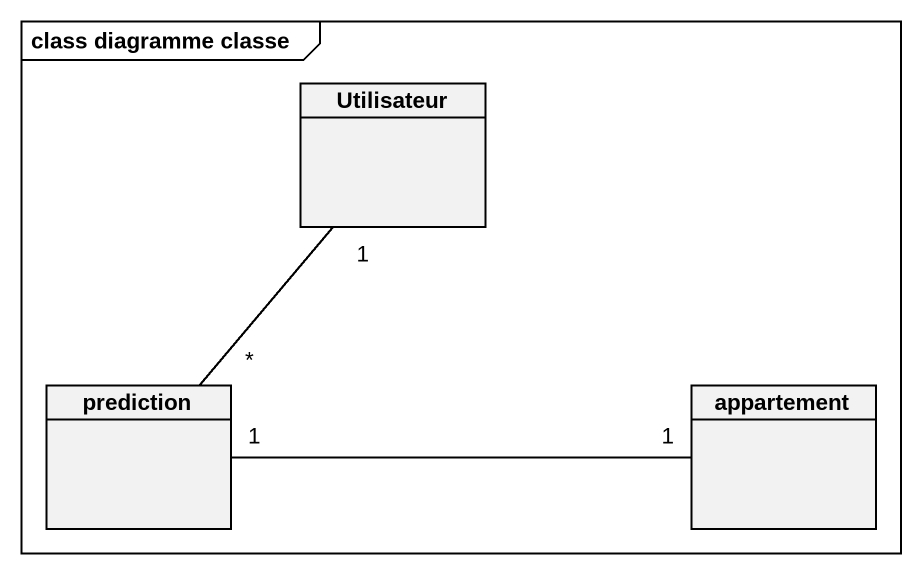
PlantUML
@startuml
mainframe class diagramme classe
hide circle
hide empty members
class Utilisateur
class prediction
class appartement
Utilisateur "1" -- "*" prediction
prediction "1" -right- "1" appartement
@enduml
